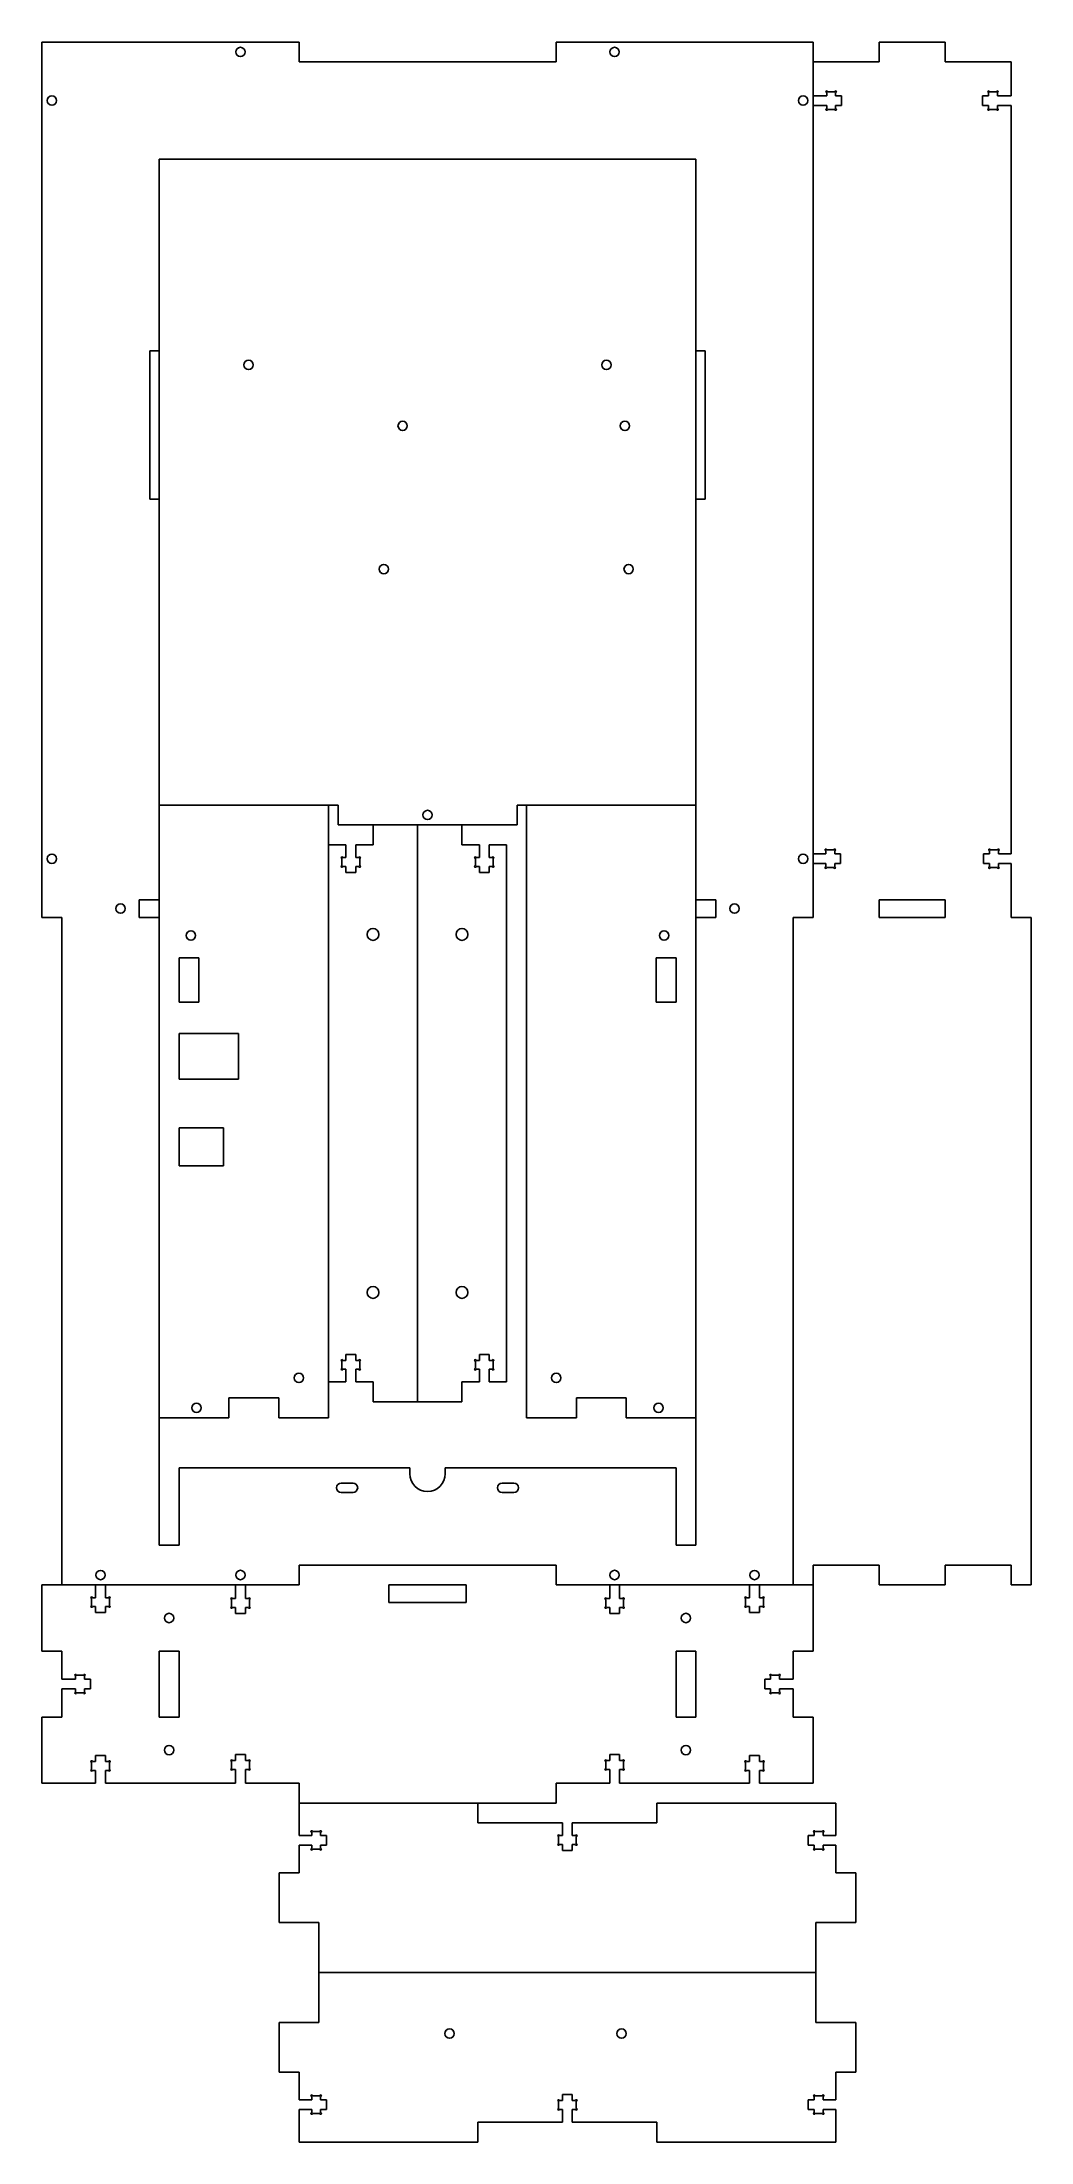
# Model space of a CAD drawing. Header units: millimetres. Extents: x -192 to 141, y -313 to 395.
import ezdxf

# ---------------------------------------------------------------- set-up
doc = ezdxf.new("R2010")
doc.units = ezdxf.units.MM
doc.layers.get('0').update_dxf_attribs({"lineweight": 25, "true_color": 0xffffff})

msp = doc.modelspace()

# ---------------------------------------------------------------- linework, layer by layer
for p, q in [((-192, 100), (-192, 395)), ((-192, 395), (-105.33, 395)), ((-105.33, 395), (-105.33, 388.28)), ((-18.67, 388.28), (-18.67, 395)), ((-18.67, 395), (68, 395)), ((68, 395), (68, 100)), ((90.25, 388.28), (90.25, 395)), ((90.25, 395), (112.51, 395)), ((112.51, 395), (112.51, 388.28)), ((-105.33, 388.28), (-18.67, 388.28)), ((68, 388.28), (90.25, 388.28)), ((112.51, 388.28), (134.76, 388.28)), ((134.76, 388.28), (134.76, 376.9)), ((72.6, 376.9), (68, 376.9)), ((72.6, 378), (72.6, 376.9)), ((75.35, 378.25), (72.85, 378.25)), ((75.6, 376.9), (75.6, 378)), ((77.6, 376.9), (75.6, 376.9)), ((77.6, 373.6), (77.6, 376.9)), ((127.16, 376.9), (125.16, 376.9)), ((125.16, 376.9), (125.16, 373.6)), ((127.16, 378), (127.16, 376.9)), ((129.91, 378.25), (127.41, 378.25)), ((130.16, 376.9), (130.16, 378)), ((134.76, 376.9), (130.16, 376.9)), ((68, 373.6), (72.6, 373.6)), ((72.6, 373.6), (72.6, 372.5)), ((72.85, 372.25), (75.35, 372.25)), ((75.6, 372.5), (75.6, 373.6)), ((75.6, 373.6), (77.6, 373.6)), ((125.16, 373.6), (127.16, 373.6)), ((127.16, 373.6), (127.16, 372.5)), ((127.41, 372.25), (129.91, 372.25)), ((130.16, 372.5), (130.16, 373.6)), ((130.16, 373.6), (134.76, 373.6)), ((134.76, 373.6), (134.76, 121.4)), ((-152.5, 355.5), (-152.5, 137.86)), ((28.5, 355.5), (-152.5, 355.5)), ((28.5, 137.86), (28.5, 355.5)), ((-152.5, 290.88), (-155.65, 290.88)), ((-155.65, 290.88), (-155.65, 240.88)), ((31.65, 290.88), (28.5, 290.88)), ((31.65, 240.88), (31.65, 290.88)), ((-155.65, 240.88), (-152.5, 240.88)), ((28.5, 240.88), (31.65, 240.88)), ((-152.5, 137.86), (-92.17, 137.86)), ((-152.5, 137.86), (-152.5, -111.56)), ((-95.38, -68.66), (-95.38, 137.86)), ((-92.17, 137.86), (-92.17, 131.14)), ((-31.83, 131.14), (-31.83, 137.86)), ((-31.83, 137.86), (28.5, 137.86)), ((-28.62, 137.86), (-28.62, -68.66)), ((28.5, -111.56), (28.5, 137.86)), ((-92.17, 131.14), (-31.83, 131.14)), ((-65.38, 131.14), (-80.38, 131.14)), ((-80.38, 131.14), (-80.38, 124.42)), ((-65.38, -63.3), (-65.38, 131.14)), ((-65.38, 131.14), (-50.38, 131.14)), ((-50.38, 131.14), (-50.38, 124.42)), ((-89.53, 124.42), (-95.38, 124.42)), ((-89.53, 120.14), (-89.53, 124.42)), ((-86.23, 124.42), (-86.23, 120.14)), ((-80.38, 124.42), (-86.23, 124.42)), ((-50.38, 124.42), (-44.53, 124.42)), ((-44.53, 124.42), (-44.53, 120.14)), ((-41.23, 120.14), (-41.23, 124.42)), ((-41.23, 124.42), (-35.38, 124.42)), ((-35.38, 124.42), (-35.38, -56.58)), ((72.28, 121.4), (68, 121.4)), ((72.28, 122.5), (72.28, 121.4)), ((75.03, 122.75), (72.53, 122.75)), ((75.28, 121.4), (75.28, 122.5)), ((77.28, 121.4), (75.28, 121.4)), ((77.28, 118.1), (77.28, 121.4)), ((127.48, 121.4), (125.48, 121.4)), ((125.48, 121.4), (125.48, 118.1)), ((127.48, 122.5), (127.48, 121.4)), ((130.23, 122.75), (127.73, 122.75)), ((130.48, 121.4), (130.48, 122.5)), ((134.76, 121.4), (130.48, 121.4)), ((-90.88, 117.39), (-90.88, 119.89)), ((-90.63, 120.14), (-89.53, 120.14)), ((-89.53, 117.14), (-90.63, 117.14)), ((-89.53, 115.14), (-89.53, 117.14)), ((-86.23, 115.14), (-89.53, 115.14)), ((-86.23, 120.14), (-85.13, 120.14)), ((-85.13, 117.14), (-86.23, 117.14)), ((-86.23, 117.14), (-86.23, 115.14)), ((-84.88, 119.89), (-84.88, 117.39)), ((-45.88, 119.89), (-45.88, 117.39)), ((-44.53, 120.14), (-45.63, 120.14)), ((-45.63, 117.14), (-44.53, 117.14)), ((-44.53, 117.14), (-44.53, 115.14)), ((-44.53, 115.14), (-41.23, 115.14)), ((-40.13, 120.14), (-41.23, 120.14)), ((-41.23, 115.14), (-41.23, 117.14)), ((-41.23, 117.14), (-40.13, 117.14)), ((-39.88, 117.39), (-39.88, 119.89)), ((68, 118.1), (72.28, 118.1)), ((72.28, 118.1), (72.28, 117)), ((72.53, 116.75), (75.03, 116.75)), ((75.28, 117), (75.28, 118.1)), ((75.28, 118.1), (77.28, 118.1)), ((125.48, 118.1), (127.48, 118.1)), ((127.48, 118.1), (127.48, 117)), ((127.73, 116.75), (130.23, 116.75)), ((130.48, 118.1), (134.76, 118.1)), ((130.48, 117), (130.48, 118.1)), ((134.76, 118.1), (134.76, 100)), ((-185.28, 100), (-192, 100)), ((-185.28, -125), (-185.28, 100)), ((-152.5, 105.88), (-159.22, 105.88)), ((-159.22, 105.88), (-159.22, 100)), ((-159.22, 100), (-152.5, 100)), ((35.22, 105.88), (28.5, 105.88)), ((28.5, 100), (35.22, 100)), ((35.22, 100), (35.22, 105.88)), ((61.28, -125), (61.28, 100)), ((68, 100), (61.28, 100)), ((112.51, 105.88), (90.25, 105.88)), ((90.25, 105.88), (90.25, 100)), ((90.25, 100), (112.51, 100)), ((112.51, 100), (112.51, 105.88)), ((134.76, 100), (141.48, 100)), ((141.48, 100), (141.48, -125)), ((-145.78, 71.38), (-145.78, 86.38)), ((-145.78, 86.38), (-139.06, 86.38)), ((-139.06, 86.38), (-139.06, 71.38)), ((15.06, 71.38), (15.06, 86.38)), ((15.06, 86.38), (21.78, 86.38)), ((21.78, 86.38), (21.78, 71.38)), ((-139.06, 71.38), (-145.78, 71.38)), ((21.78, 71.38), (15.06, 71.38)), ((-145.78, 45.43), (-145.78, 60.86)), ((-145.78, 60.86), (-125.78, 60.86)), ((-125.78, 60.86), (-125.78, 45.43)), ((-125.78, 45.43), (-145.78, 45.43)), ((-145.78, 29.11), (-130.78, 29.11)), ((-145.78, 16.22), (-145.78, 29.11)), ((-130.78, 29.11), (-130.78, 16.22)), ((-130.78, 16.22), (-145.78, 16.22)), ((-90.63, -49.3), (-89.53, -49.3)), ((-89.53, -49.3), (-89.53, -47.3)), ((-89.53, -47.3), (-86.23, -47.3)), ((-86.23, -47.3), (-86.23, -49.3)), ((-86.23, -49.3), (-85.13, -49.3)), ((-44.53, -49.3), (-45.63, -49.3)), ((-41.23, -47.3), (-44.53, -47.3)), ((-44.53, -47.3), (-44.53, -49.3)), ((-41.23, -49.3), (-41.23, -47.3)), ((-40.13, -49.3), (-41.23, -49.3)), ((-95.38, -56.58), (-89.53, -56.58)), ((-90.88, -52.05), (-90.88, -49.55)), ((-89.53, -52.3), (-90.63, -52.3)), ((-89.53, -56.58), (-89.53, -52.3)), ((-85.13, -52.3), (-86.23, -52.3)), ((-86.23, -52.3), (-86.23, -56.58)), ((-86.23, -56.58), (-80.38, -56.58)), ((-84.88, -49.55), (-84.88, -52.05)), ((-80.38, -56.58), (-80.38, -63.3)), ((-44.53, -56.58), (-50.38, -56.58)), ((-50.38, -56.58), (-50.38, -63.3)), ((-45.88, -49.55), (-45.88, -52.05)), ((-45.63, -52.3), (-44.53, -52.3)), ((-44.53, -52.3), (-44.53, -56.58)), ((-41.23, -56.58), (-41.23, -52.3)), ((-41.23, -52.3), (-40.13, -52.3)), ((-35.38, -56.58), (-41.23, -56.58)), ((-39.88, -52.05), (-39.88, -49.55)), ((-128.98, -68.66), (-128.98, -61.94)), ((-128.98, -61.94), (-112.18, -61.94)), ((-112.18, -61.94), (-112.18, -68.66)), ((-80.38, -63.3), (-65.38, -63.3)), ((-50.38, -63.3), (-65.38, -63.3)), ((-11.82, -68.66), (-11.82, -61.94)), ((-11.82, -61.94), (4.98, -61.94)), ((4.98, -61.94), (4.98, -68.66)), ((-152.5, -68.66), (-128.98, -68.66)), ((-112.18, -68.66), (-95.38, -68.66)), ((-28.62, -68.66), (-11.82, -68.66)), ((4.98, -68.66), (28.5, -68.66)), ((-145.78, -111.56), (-145.78, -85.5)), ((-145.78, -85.5), (-68, -85.5)), ((-87.12, -90.65), (-91.12, -90.65)), ((-68, -85.5), (-68, -87.5)), ((-56, -87.5), (-56, -85.5)), ((-56, -85.5), (21.78, -85.5)), ((-32.88, -90.65), (-36.88, -90.65)), ((21.78, -85.5), (21.78, -111.56)), ((-91.12, -93.8), (-87.12, -93.8)), ((-36.88, -93.8), (-32.88, -93.8)), ((-152.5, -111.56), (-145.78, -111.56)), ((21.78, -111.56), (28.5, -111.56)), ((-105.33, -118.28), (-105.33, -125)), ((-18.67, -118.28), (-105.33, -118.28)), ((-18.67, -125), (-18.67, -118.28)), ((90.25, -118.28), (68, -118.28)), ((68, -118.28), (68, -125)), ((90.25, -125), (90.25, -118.28)), ((134.76, -118.28), (112.51, -118.28)), ((112.51, -118.28), (112.51, -125)), ((134.76, -125), (134.76, -118.28)), ((-185.28, -125), (-192, -125)), ((-192, -125), (-192, -147.25)), ((-105.33, -125), (-185.28, -125)), ((-173.9, -129.28), (-173.9, -125)), ((-170.6, -125), (-170.6, -129.28)), ((-126.73, -129.6), (-126.73, -125)), ((-123.43, -125), (-123.43, -129.6)), ((-75, -130.88), (-75, -125)), ((-75, -125), (-49, -125)), ((-49, -125), (-49, -130.88)), ((61.28, -125), (-18.67, -125)), ((-0.57, -129.6), (-0.57, -125)), ((2.73, -125), (2.73, -129.6)), ((46.6, -129.28), (46.6, -125)), ((49.9, -125), (49.9, -129.28)), ((68, -125), (61.28, -125)), ((68, -147.25), (68, -125)), ((112.51, -125), (90.25, -125)), ((141.48, -125), (134.76, -125)), ((-175.25, -132.03), (-175.25, -129.53)), ((-175, -129.28), (-173.9, -129.28)), ((-173.9, -132.28), (-175, -132.28)), ((-173.9, -134.28), (-173.9, -132.28)), ((-170.6, -134.28), (-173.9, -134.28)), ((-170.6, -129.28), (-169.5, -129.28)), ((-169.5, -132.28), (-170.6, -132.28)), ((-170.6, -132.28), (-170.6, -134.28)), ((-169.25, -129.53), (-169.25, -132.03)), ((-128.08, -132.35), (-128.08, -129.85)), ((-127.83, -129.6), (-126.73, -129.6)), ((-126.73, -132.6), (-127.83, -132.6)), ((-126.73, -134.6), (-126.73, -132.6)), ((-123.43, -129.6), (-122.33, -129.6)), ((-122.33, -132.6), (-123.43, -132.6)), ((-123.43, -132.6), (-123.43, -134.6)), ((-122.08, -129.85), (-122.08, -132.35)), ((-49, -130.88), (-75, -130.88)), ((-1.92, -132.35), (-1.92, -129.85)), ((-1.67, -129.6), (-0.57, -129.6)), ((-0.57, -132.6), (-1.67, -132.6)), ((-0.57, -134.6), (-0.57, -132.6)), ((2.73, -129.6), (3.83, -129.6)), ((3.83, -132.6), (2.73, -132.6)), ((2.73, -132.6), (2.73, -134.6)), ((4.08, -129.85), (4.08, -132.35)), ((45.25, -132.03), (45.25, -129.53)), ((45.5, -129.28), (46.6, -129.28)), ((46.6, -132.28), (45.5, -132.28)), ((46.6, -134.28), (46.6, -132.28)), ((49.9, -134.28), (46.6, -134.28)), ((49.9, -129.28), (51, -129.28)), ((51, -132.28), (49.9, -132.28)), ((49.9, -132.28), (49.9, -134.28)), ((51.25, -129.53), (51.25, -132.03)), ((-123.43, -134.6), (-126.73, -134.6)), ((2.73, -134.6), (-0.57, -134.6)), ((-192, -147.25), (-185.28, -147.25)), ((-185.28, -147.25), (-185.28, -156.73)), ((-152.5, -169.51), (-152.5, -147.25)), ((-152.5, -147.25), (-145.78, -147.25)), ((-145.78, -147.25), (-145.78, -169.51)), ((21.78, -169.51), (21.78, -147.25)), ((21.78, -147.25), (28.5, -147.25)), ((28.5, -147.25), (28.5, -169.51)), ((61.28, -156.73), (61.28, -147.25)), ((61.28, -147.25), (68, -147.25)), ((-180.68, -156.73), (-180.68, -155.63)), ((-180.43, -155.38), (-177.93, -155.38)), ((-177.68, -155.63), (-177.68, -156.73)), ((53.68, -156.73), (53.68, -155.63)), ((53.93, -155.38), (56.43, -155.38)), ((56.68, -155.63), (56.68, -156.73)), ((-185.28, -156.73), (-180.68, -156.73)), ((-180.68, -160.03), (-185.28, -160.03)), ((-185.28, -160.03), (-185.28, -169.51)), ((-180.68, -161.13), (-180.68, -160.03)), ((-177.93, -161.38), (-180.43, -161.38)), ((-177.68, -156.73), (-175.68, -156.73)), ((-175.68, -160.03), (-177.68, -160.03)), ((-177.68, -160.03), (-177.68, -161.13)), ((-175.68, -156.73), (-175.68, -160.03)), ((51.68, -160.03), (51.68, -156.73)), ((51.68, -156.73), (53.68, -156.73)), ((53.68, -160.03), (51.68, -160.03)), ((53.68, -161.13), (53.68, -160.03)), ((56.43, -161.38), (53.93, -161.38)), ((56.68, -156.73), (61.28, -156.73)), ((61.28, -160.03), (56.68, -160.03)), ((56.68, -160.03), (56.68, -161.13)), ((61.28, -169.51), (61.28, -160.03)), ((-185.28, -169.51), (-192, -169.51)), ((-192, -169.51), (-192, -191.76)), ((-145.78, -169.51), (-152.5, -169.51)), ((28.5, -169.51), (21.78, -169.51)), ((68, -169.51), (61.28, -169.51)), ((68, -191.76), (68, -169.51)), ((-173.9, -184.48), (-173.9, -182.48)), ((-173.9, -182.48), (-170.6, -182.48)), ((-170.6, -182.48), (-170.6, -184.48)), ((-126.73, -184.16), (-126.73, -182.16)), ((-126.73, -182.16), (-123.43, -182.16)), ((-123.43, -182.16), (-123.43, -184.16)), ((-0.57, -184.16), (-0.57, -182.16)), ((-0.57, -182.16), (2.73, -182.16)), ((2.73, -182.16), (2.73, -184.16)), ((46.6, -184.48), (46.6, -182.48)), ((46.6, -182.48), (49.9, -182.48)), ((49.9, -182.48), (49.9, -184.48)), ((-175.25, -187.23), (-175.25, -184.73)), ((-175, -184.48), (-173.9, -184.48)), ((-173.9, -187.48), (-175, -187.48)), ((-173.9, -191.76), (-173.9, -187.48)), ((-170.6, -184.48), (-169.5, -184.48)), ((-169.5, -187.48), (-170.6, -187.48)), ((-170.6, -187.48), (-170.6, -191.76)), ((-169.25, -184.73), (-169.25, -187.23)), ((-128.08, -186.91), (-128.08, -184.41)), ((-127.83, -184.16), (-126.73, -184.16)), ((-126.73, -187.16), (-127.83, -187.16)), ((-126.73, -191.76), (-126.73, -187.16)), ((-123.43, -184.16), (-122.33, -184.16)), ((-122.33, -187.16), (-123.43, -187.16)), ((-123.43, -187.16), (-123.43, -191.76)), ((-122.08, -184.41), (-122.08, -186.91)), ((-1.92, -186.91), (-1.92, -184.41)), ((-1.67, -184.16), (-0.57, -184.16)), ((-0.57, -187.16), (-1.67, -187.16)), ((-0.57, -191.76), (-0.57, -187.16)), ((2.73, -184.16), (3.83, -184.16)), ((3.83, -187.16), (2.73, -187.16)), ((2.73, -187.16), (2.73, -191.76)), ((4.08, -184.41), (4.08, -186.91)), ((45.25, -187.23), (45.25, -184.73)), ((45.5, -184.48), (46.6, -184.48)), ((46.6, -187.48), (45.5, -187.48)), ((46.6, -191.76), (46.6, -187.48)), ((49.9, -184.48), (51, -184.48)), ((51, -187.48), (49.9, -187.48)), ((49.9, -187.48), (49.9, -191.76)), ((51.25, -184.73), (51.25, -187.23)), ((-192, -191.76), (-173.9, -191.76)), ((-170.6, -191.76), (-126.73, -191.76)), ((-123.43, -191.76), (-105.33, -191.76)), ((-105.33, -191.76), (-105.33, -198.48)), ((-18.67, -198.48), (-18.67, -191.76)), ((-18.67, -191.76), (-0.57, -191.76)), ((2.73, -191.76), (46.6, -191.76)), ((49.9, -191.76), (68, -191.76)), ((-105.33, -198.48), (-18.67, -198.48)), ((-105.33, -198.48), (-105.33, -209.43)), ((-45, -205.2), (-45, -198.48)), ((-16.48, -205.2), (-45, -205.2)), ((-16.48, -209.48), (-16.48, -205.2)), ((15.33, -205.2), (-13.18, -205.2)), ((-13.18, -205.2), (-13.18, -209.48)), ((75.67, -198.48), (15.33, -198.48)), ((15.33, -198.48), (15.33, -205.2)), ((75.67, -209.43), (75.67, -198.48)), ((-105.33, -209.43), (-101.05, -209.43)), ((-101.05, -209.43), (-101.05, -208.33)), ((-100.8, -208.08), (-98.3, -208.08)), ((-98.05, -208.33), (-98.05, -209.43)), ((-98.05, -209.43), (-96.05, -209.43)), ((-96.05, -209.43), (-96.05, -212.73)), ((-17.83, -212.23), (-17.83, -209.73)), ((-17.58, -209.48), (-16.48, -209.48)), ((-13.18, -209.48), (-12.08, -209.48)), ((-11.83, -209.73), (-11.83, -212.23)), ((66.39, -212.73), (66.39, -209.43)), ((66.39, -209.43), (68.39, -209.43)), ((68.39, -209.43), (68.39, -208.33)), ((68.64, -208.08), (71.14, -208.08)), ((71.39, -208.33), (71.39, -209.43)), ((71.39, -209.43), (75.67, -209.43)), ((-101.05, -212.73), (-105.33, -212.73)), ((-105.33, -212.73), (-105.33, -222)), ((-101.05, -213.83), (-101.05, -212.73)), ((-98.3, -214.08), (-100.8, -214.08)), ((-96.05, -212.73), (-98.05, -212.73)), ((-98.05, -212.73), (-98.05, -213.83)), ((-16.48, -212.48), (-17.58, -212.48)), ((-16.48, -214.48), (-16.48, -212.48)), ((-13.18, -214.48), (-16.48, -214.48)), ((-12.08, -212.48), (-13.18, -212.48)), ((-13.18, -212.48), (-13.18, -214.48)), ((68.39, -212.73), (66.39, -212.73)), ((68.39, -213.83), (68.39, -212.73)), ((71.14, -214.08), (68.64, -214.08)), ((75.67, -212.73), (71.39, -212.73)), ((71.39, -212.73), (71.39, -213.83)), ((75.67, -222), (75.67, -212.73)), ((-105.33, -222), (-112.05, -222)), ((-112.05, -222), (-112.05, -238.8)), ((82.39, -222), (75.67, -222)), ((82.39, -238.8), (82.39, -222)), ((-112.05, -238.8), (-98.61, -238.8)), ((-98.61, -238.8), (-98.61, -255.6)), ((68.95, -255.6), (68.95, -238.8)), ((68.95, -238.8), (82.39, -238.8)), ((-98.61, -272.4), (-98.61, -255.6)), ((-98.61, -255.6), (68.95, -255.6)), ((68.95, -255.6), (68.95, -272.4)), ((-112.05, -289.2), (-112.05, -272.4)), ((-112.05, -272.4), (-98.61, -272.4)), ((68.95, -272.4), (82.39, -272.4)), ((82.39, -272.4), (82.39, -289.2)), ((-105.33, -289.2), (-112.05, -289.2)), ((-105.33, -298.47), (-105.33, -289.2)), ((82.39, -289.2), (75.67, -289.2)), ((75.67, -289.2), (75.67, -298.47)), ((-98.3, -297.12), (-100.8, -297.12)), ((-13.18, -296.72), (-16.48, -296.72)), ((-16.48, -296.72), (-16.48, -298.72)), ((-13.18, -298.72), (-13.18, -296.72)), ((71.14, -297.12), (68.64, -297.12)), ((-101.05, -298.47), (-105.33, -298.47)), ((-105.33, -301.77), (-101.05, -301.77)), ((-105.33, -312.72), (-105.33, -301.77)), ((-101.05, -297.37), (-101.05, -298.47)), ((-101.05, -301.77), (-101.05, -302.87)), ((-100.8, -303.12), (-98.3, -303.12)), ((-98.05, -298.47), (-98.05, -297.37)), ((-96.05, -298.47), (-98.05, -298.47)), ((-98.05, -302.87), (-98.05, -301.77)), ((-98.05, -301.77), (-96.05, -301.77)), ((-96.05, -301.77), (-96.05, -298.47)), ((-17.83, -298.97), (-17.83, -301.47)), ((-16.48, -298.72), (-17.58, -298.72)), ((-17.58, -301.72), (-16.48, -301.72)), ((-16.48, -301.72), (-16.48, -306)), ((-12.08, -298.72), (-13.18, -298.72)), ((-13.18, -306), (-13.18, -301.72)), ((-13.18, -301.72), (-12.08, -301.72)), ((-11.83, -301.47), (-11.83, -298.97)), ((68.39, -298.47), (66.39, -298.47)), ((66.39, -298.47), (66.39, -301.77)), ((66.39, -301.77), (68.39, -301.77)), ((68.39, -297.37), (68.39, -298.47)), ((68.39, -301.77), (68.39, -302.87)), ((68.64, -303.12), (71.14, -303.12)), ((71.39, -298.47), (71.39, -297.37)), ((75.67, -298.47), (71.39, -298.47)), ((71.39, -302.87), (71.39, -301.77)), ((71.39, -301.77), (75.67, -301.77)), ((75.67, -301.77), (75.67, -312.72)), ((-16.48, -306), (-45, -306)), ((-45, -306), (-45, -312.72)), ((15.33, -306), (-13.18, -306)), ((15.33, -312.72), (15.33, -306)), ((-45, -312.72), (-105.33, -312.72)), ((75.67, -312.72), (15.33, -312.72))]:
    msp.add_line(p, q)
for centre, radius in [((-125.08, 391.64), 1.57), ((1.08, 391.64), 1.57), ((-188.64, 375.25), 1.57), ((64.64, 375.25), 1.57), ((-122.33, 286.18), 1.58), ((-1.67, 286.18), 1.58), ((-70.39, 265.64), 1.57), ((4.54, 265.64), 1.57), ((-76.74, 217.38), 1.57), ((5.81, 217.38), 1.57), ((-62, 134.5), 1.57), ((-188.64, 119.75), 1.57), ((64.64, 119.75), 1.57), ((-165.5, 102.94), 1.57), ((41.5, 102.94), 1.57), ((-141.78, 93.88), 1.58), ((-80.38, 94.25), 2), ((-50.38, 94.25), 2), ((17.78, 93.88), 1.58), ((-80.38, -26.41), 2), ((-50.38, -26.41), 2), ((-105.38, -55.22), 1.57), ((-18.62, -55.22), 1.57), ((-139.9, -65.3), 1.57), ((15.9, -65.3), 1.57), ((-172.25, -121.64), 1.57), ((-125.08, -121.64), 1.58), ((1.08, -121.64), 1.58), ((48.25, -121.64), 1.57), ((-149.14, -136.13), 1.58), ((25.14, -136.13), 1.58), ((-149.14, -180.63), 1.58), ((25.14, -180.63), 1.58), ((-54.58, -276.18), 1.58), ((3.42, -276.18), 1.58)]:
    msp.add_circle(centre, radius)
for centre, radius, start, end in [((72.6, 378.25), 0.25, 360, 270), ((75.6, 378.25), 0.25, 270, 180), ((127.16, 378.25), 0.25, 0, 270), ((130.16, 378.25), 0.25, 270, 180), ((72.6, 372.25), 0.25, 90, 360), ((75.6, 372.25), 0.25, 180, 90), ((127.16, 372.25), 0.25, 90, 360), ((130.16, 372.25), 0.25, 180, 90), ((-90.88, 120.14), 0.25, 0, 270), ((-84.88, 120.14), 0.25, 270, 180), ((-45.88, 120.14), 0.25, 0, 270), ((-39.88, 120.14), 0.25, 270, 180), ((72.28, 122.75), 0.25, 360, 270), ((75.28, 122.75), 0.25, 270, 180), ((127.48, 122.75), 0.25, 0, 270), ((130.48, 122.75), 0.25, 270, 180), ((-90.88, 117.14), 0.25, 90, 0), ((-84.88, 117.14), 0.25, 180, 90), ((-45.88, 117.14), 0.25, 90, 0), ((-39.88, 117.14), 0.25, 180, 90), ((72.28, 116.75), 0.25, 90, 0), ((75.28, 116.75), 0.25, 180, 90), ((127.48, 116.75), 0.25, 90, 360), ((130.48, 116.75), 0.25, 180, 90), ((-90.88, -49.3), 0.25, 360, 270), ((-84.88, -49.3), 0.25, 270, 180), ((-45.88, -49.3), 0.25, 360, 270), ((-39.88, -49.3), 0.25, 270, 180), ((-90.88, -52.3), 0.25, 90, 0), ((-84.88, -52.3), 0.25, 180, 90), ((-45.88, -52.3), 0.25, 90, 360), ((-39.88, -52.3), 0.25, 180, 90), ((-91.12, -92.22), 1.58, 90, 270), ((-87.12, -92.22), 1.57, 270, 90), ((-62, -87.5), 6, 180, 0), ((-36.88, -92.22), 1.57, 90, 270), ((-32.88, -92.22), 1.58, 270, 90), ((-175.25, -129.28), 0.25, 0, 270), ((-175.25, -132.28), 0.25, 90, 0), ((-169.25, -129.28), 0.25, 270, 180), ((-169.25, -132.28), 0.25, 180, 90), ((-128.08, -129.6), 0.25, 0, 270), ((-128.08, -132.6), 0.25, 90, 0), ((-122.08, -129.6), 0.25, 270, 180), ((-122.08, -132.6), 0.25, 180, 90), ((-1.92, -129.6), 0.25, 0, 270), ((-1.92, -132.6), 0.25, 90, 0), ((4.08, -129.6), 0.25, 270, 180), ((4.08, -132.6), 0.25, 180, 90), ((45.25, -129.28), 0.25, 360, 270), ((45.25, -132.28), 0.25, 90, 360), ((51.25, -129.28), 0.25, 270, 180), ((51.25, -132.28), 0.25, 180, 90), ((-180.68, -155.38), 0.25, 0, 270), ((-177.68, -155.38), 0.25, 270, 180), ((53.68, -155.38), 0.25, 0, 270), ((56.68, -155.38), 0.25, 270, 180), ((-180.68, -161.38), 0.25, 90, 0), ((-177.68, -161.38), 0.25, 180, 90), ((53.68, -161.38), 0.25, 90, 360), ((56.68, -161.38), 0.25, 180, 90), ((-128.08, -184.16), 0.25, 0, 270), ((-122.08, -184.16), 0.25, 270, 180), ((-1.92, -184.16), 0.25, 0, 270), ((4.08, -184.16), 0.25, 270, 180), ((-175.25, -184.48), 0.25, 360, 270), ((-175.25, -187.48), 0.25, 90, 0), ((-169.25, -184.48), 0.25, 270, 180), ((-169.25, -187.48), 0.25, 180, 90), ((-128.08, -187.16), 0.25, 90, 0), ((-122.08, -187.16), 0.25, 180, 90), ((-1.92, -187.16), 0.25, 90, 0), ((4.08, -187.16), 0.25, 180, 90), ((45.25, -184.48), 0.25, 0, 270), ((45.25, -187.48), 0.25, 90, 0), ((51.25, -184.48), 0.25, 270, 180), ((51.25, -187.48), 0.25, 180, 90), ((-101.05, -208.08), 0.25, 360, 270), ((-98.05, -208.08), 0.25, 270, 180), ((-17.83, -209.48), 0.25, 360, 270), ((-17.83, -212.48), 0.25, 90, 0), ((-11.83, -209.48), 0.25, 270, 180), ((-11.83, -212.48), 0.25, 180, 90), ((68.39, -208.08), 0.25, 0, 270), ((71.39, -208.08), 0.25, 270, 180), ((-101.05, -214.08), 0.25, 90, 0), ((-98.05, -214.08), 0.25, 180, 90), ((68.39, -214.08), 0.25, 90, 0), ((71.39, -214.08), 0.25, 180, 90), ((-101.05, -297.12), 0.25, 0, 270), ((-98.05, -297.12), 0.25, 270, 180), ((68.39, -297.12), 0.25, 0, 270), ((71.39, -297.12), 0.25, 270, 180), ((-101.05, -303.12), 0.25, 90, 0), ((-98.05, -303.12), 0.25, 180, 90), ((-17.83, -298.72), 0.25, 0, 270), ((-17.83, -301.72), 0.25, 90, 0), ((-11.83, -298.72), 0.25, 270, 180), ((-11.83, -301.72), 0.25, 180, 90), ((68.39, -303.12), 0.25, 90, 0), ((71.39, -303.12), 0.25, 180, 90)]:
    msp.add_arc(centre, radius, start, end)

doc.saveas('drawing.dxf')
